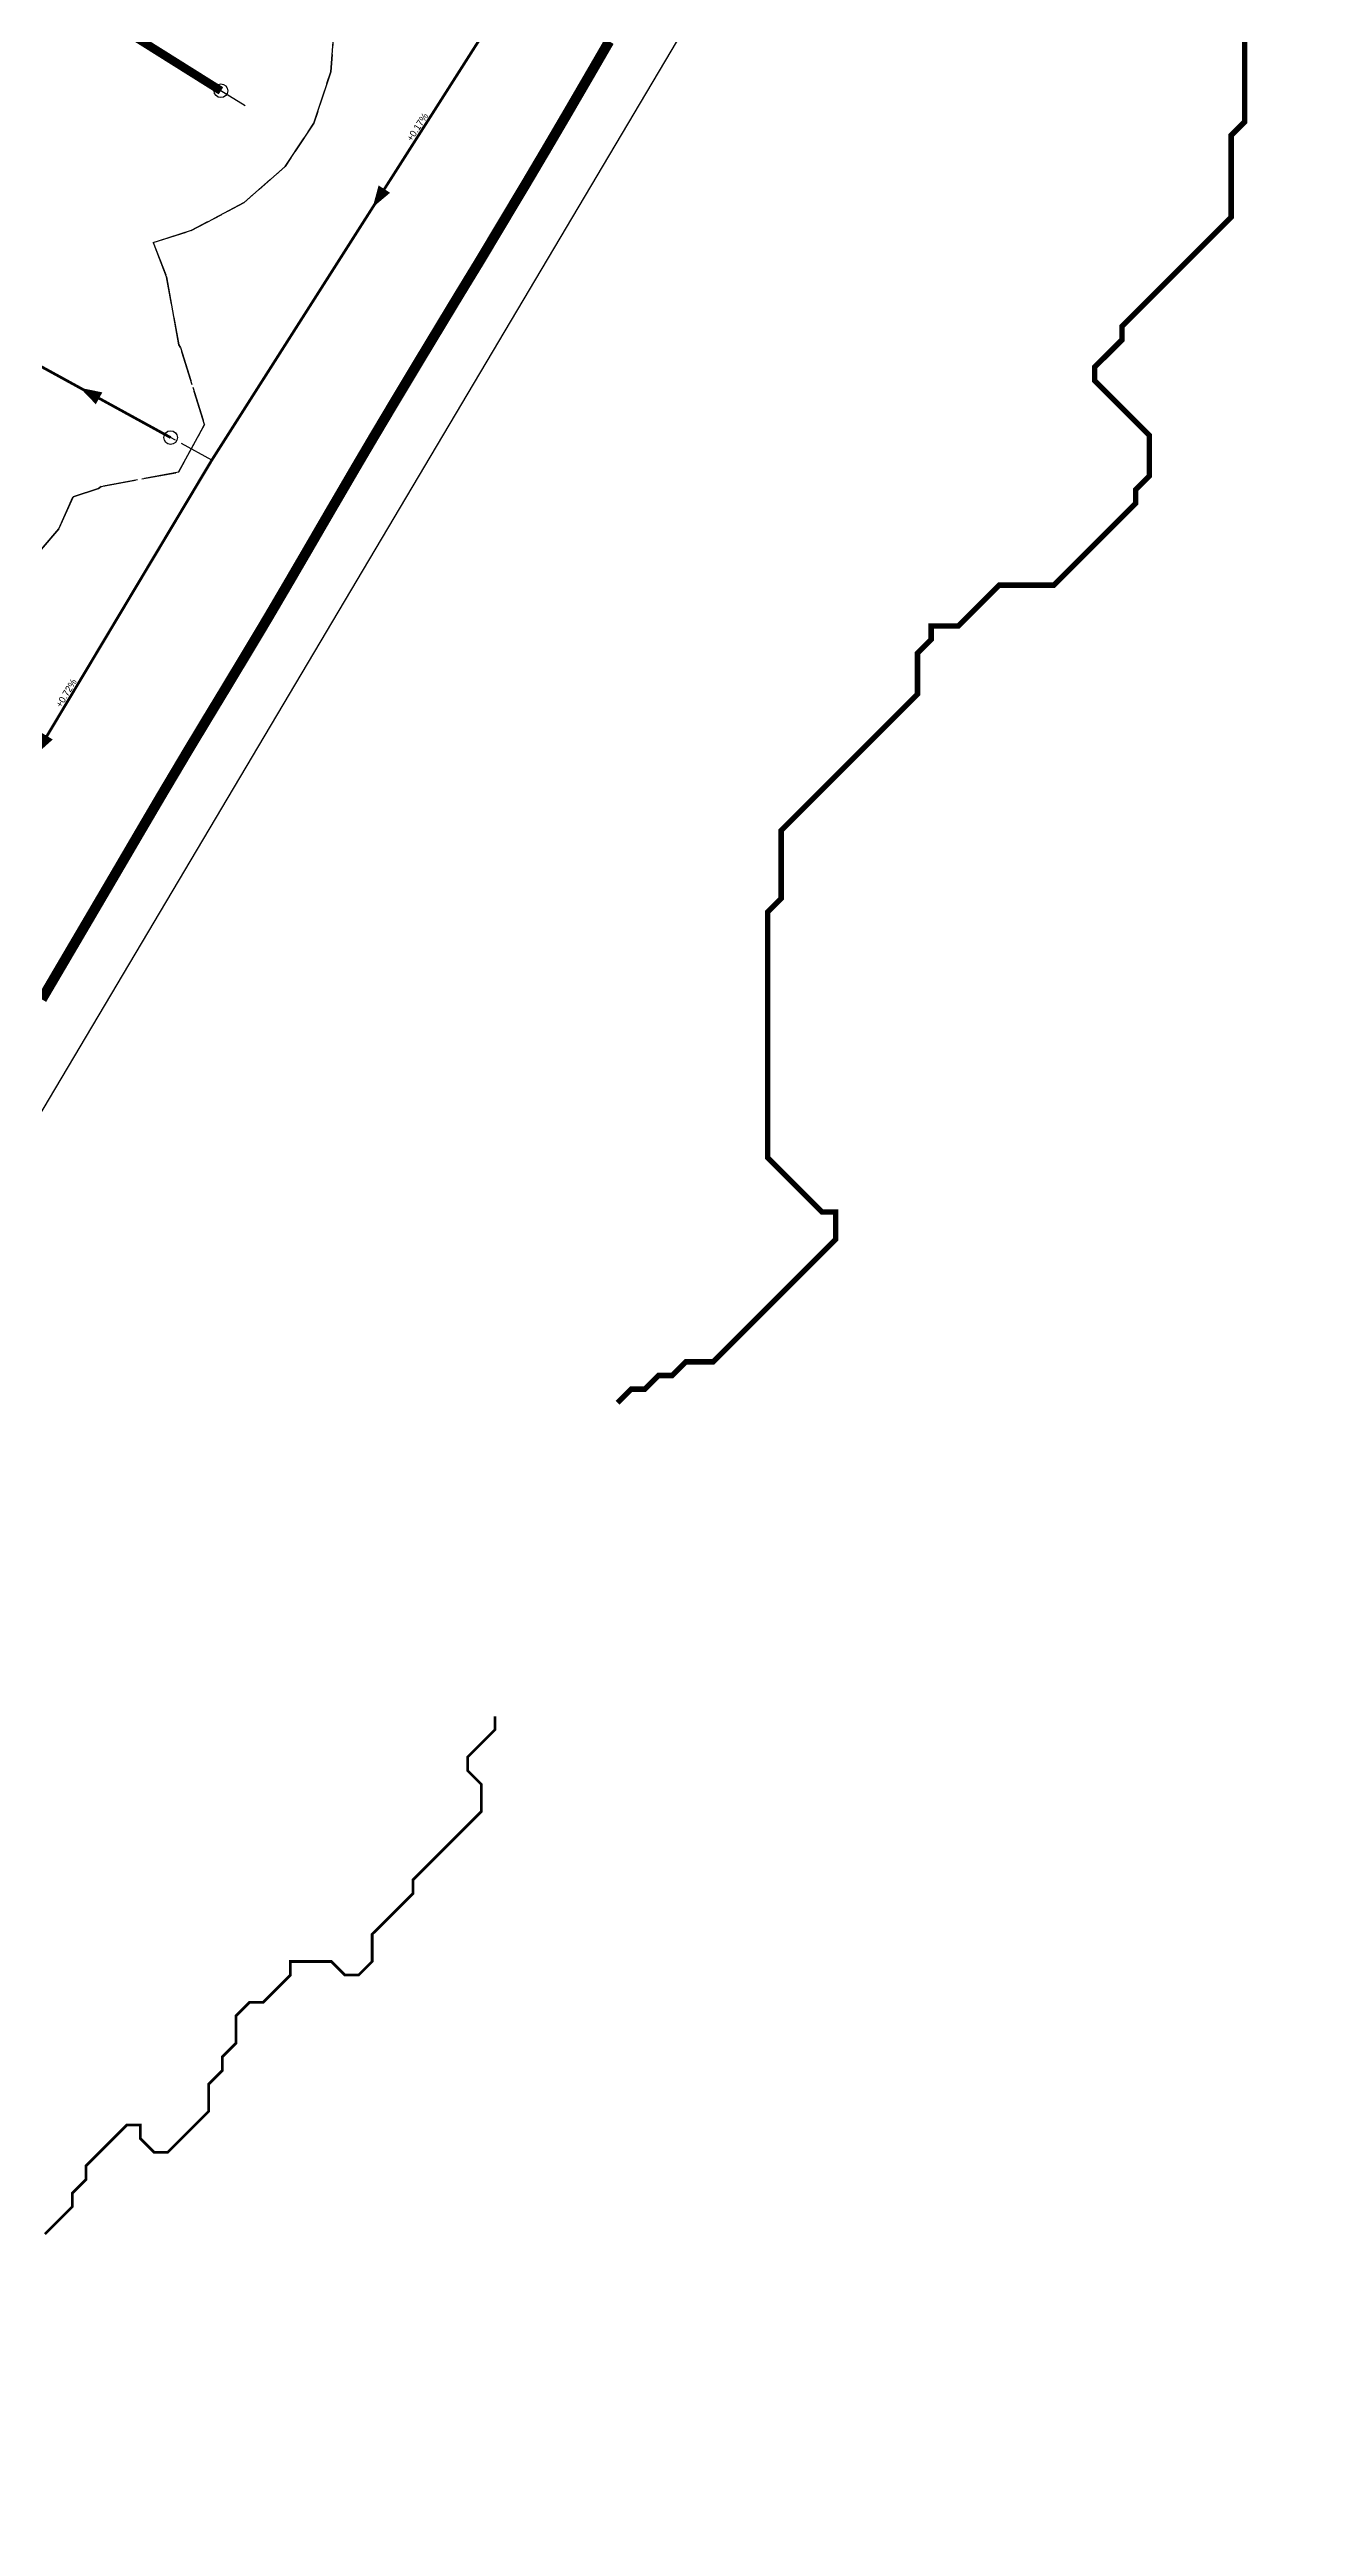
# Model space of a CAD drawing. Header units: metres. Extents: x 442821 to 452274, y 2561971 to 2571293.
# Drawn here: x 447609 to 447981, y 2566230 to 2566958 of the extents above; entities that cross this region are included whole.
import ezdxf
from ezdxf.enums import TextEntityAlignment as Align

# ---------------------------------------------------------------- set-up
doc = ezdxf.new("R2010")
doc.units = ezdxf.units.M
doc.header["$LTSCALE"] = 8
doc.linetypes.add('DASHED', pattern=[1.524, 1.27, -0.254])
for name, color, linetype in [('A_ARROWS', 7, 'Continuous'), ('A_BRANCH', 7, 'Continuous'), ('A_BUILT_2006', 252, 'Continuous'), ('A_CATCHMENTS', 7, 'Continuous'), ('A_ENVELOPE', 3, 'Continuous'), ('A_GRADIENT', 8, 'Continuous'), ('A_HEAD_GAP', 8, 'Continuous'), ('A_HEADS', 8, 'Continuous'), ('A_LATERAL', 7, 'Continuous'), ('A_MAIN_PIPE', 5, 'Continuous'), ('A_STREAMS', 5, 'Continuous'), ('A_SUBMAIN', 7, 'Continuous')]:
    doc.layers.add(name, color=color, linetype=linetype)

msp = doc.modelspace()

# ---------------------------------------------------------------- linework, layer by layer
at = {"layer": 'A_ARROWS', "color": 1}
for points in [[(447703.7, 2566911.13), (447705.45, 2566917.6), (447708.82, 2566915.45)], [(447604.84, 2566750.45), (447606.41, 2566756.97), (447609.84, 2566754.92)]]:
    msp.add_solid(points, dxfattribs=at)
at = {"layer": 'A_ARROWS', "color": 2}
msp.add_solid([(447617.82, 2566858.18), (447624.39, 2566856.85), (447622.47, 2566853.35)], dxfattribs=at)
at = {"layer": 'A_BRANCH', "color": 1, "linetype": 'DASHED', "const_width": 0.8}
msp.add_lwpolyline([(447779.87, 2567030.84), (447656.5, 2566836.94)], dxfattribs=at)
at = {"layer": 'A_BRANCH', "color": 2, "const_width": 0.8}
msp.add_lwpolyline([(447644.43, 2566843.57), (447605.93, 2566864.71)], dxfattribs=at)
at = {"layer": 'A_BUILT_2006', "color": 252}
msp.add_lwpolyline([(446551.38, 2564695.06), (447061.57, 2565726.9), (448013.44, 2567331.59), (448231.64, 2567243.66), (448332.26, 2567295.53), (448412.16, 2567436.64), (448449.86, 2567533.08), (448423.25, 2567661.27), (448638.89, 2567714.37), (448758.53, 2567734.52), (448909.88, 2567734.52), (449242.47, 2567681.75)], dxfattribs=at)
at = {"layer": 'A_CATCHMENTS', "color": 2, "linetype": 'DASHED'}
msp.add_lwpolyline([(447692.77, 2566968.22), (447691.39, 2566950.94), (447686.47, 2566935.91), (447678.01, 2566923.14), (447666.01, 2566912.61), (447650.47, 2566904.34), (447639.34, 2566900.83), (447643.21, 2566890.8), (447646.84, 2566870.77), (447647.35, 2566870), (447654.37, 2566847.38), (447646.7, 2566833.4), (447624, 2566829.18), (447623.25, 2566828.63), (447615.81, 2566826.18), (447611.59, 2566816.81), (447606.43, 2566810.7)], dxfattribs=at)
at = {"layer": 'A_CATCHMENTS', "color": 1, "linetype": 'DASHED'}
for points in [[(447606.43, 2566810.7), (447611.59, 2566816.81), (447615.81, 2566826.18), (447623.25, 2566828.63), (447624, 2566829.18), (447646.7, 2566833.4), (447654.37, 2566847.38), (447647.35, 2566870), (447646.84, 2566870.77), (447643.21, 2566890.8), (447639.34, 2566900.83), (447650.47, 2566904.34), (447666.01, 2566912.61), (447678.01, 2566923.14), (447686.47, 2566935.91), (447691.39, 2566950.94), (447692.77, 2566968.22)], [(447773.12, 2566959.91), (447771.36, 2566956.87), (447766.97, 2566949.29), (447760.79, 2566938.66), (447754.57, 2566928.05), (447748.41, 2566917.63), (447742, 2566906.92), (447735.08, 2566895.33), (447729.3, 2566885.86), (447723.9, 2566876.92), (447716.79, 2566865.13), (447716.65, 2566864.9), (447710.36, 2566854.41), (447704.11, 2566843.91), (447698.78, 2566834.86), (447691.75, 2566822.81), (447689.6, 2566819.12), (447685.6, 2566812.22), (447679.42, 2566801.6), (447673.19, 2566790.98), (447669.93, 2566785.5), (447667.86, 2566782.05), (447660.53, 2566769.87), (447654.18, 2566759.38), (447649.31, 2566751.28), (447641.66, 2566738.4), (447635.47, 2566727.85), (447628.05, 2566715.17), (447623.08, 2566706.69), (447616.87, 2566696.11), (447610.66, 2566685.53), (447606.61, 2566678.63)]]:
    msp.add_lwpolyline(points, dxfattribs=at)
at = {"layer": 'A_ENVELOPE', "color": 3}
msp.add_lwpolyline([(447773.12, 2566959.91), (447771.36, 2566956.87), (447766.97, 2566949.29), (447760.79, 2566938.66), (447754.57, 2566928.05), (447748.41, 2566917.63), (447742, 2566906.92), (447735.08, 2566895.33), (447729.3, 2566885.86), (447723.9, 2566876.92), (447716.79, 2566865.13), (447716.65, 2566864.9), (447710.36, 2566854.41), (447704.11, 2566843.91), (447698.78, 2566834.86), (447691.75, 2566822.81), (447689.6, 2566819.12), (447685.6, 2566812.22), (447679.42, 2566801.6), (447673.19, 2566790.98), (447669.93, 2566785.5), (447667.86, 2566782.05), (447660.53, 2566769.87), (447654.18, 2566759.38), (447649.31, 2566751.28), (447641.66, 2566738.4), (447635.47, 2566727.85), (447628.05, 2566715.17), (447623.08, 2566706.69), (447616.87, 2566696.11), (447610.66, 2566685.53), (447606.61, 2566678.63)], dxfattribs=at)
at = {"layer": 'A_HEAD_GAP', "color": 8, "linetype": 'DASHED'}
for points in [[(447666.27, 2566940.95), (447659.19, 2566945.39)], [(447656.5, 2566836.94), (447644.43, 2566843.57)]]:
    msp.add_lwpolyline(points, dxfattribs=at)
at = {"layer": 'A_HEADS', "color": 2}
for centre in [(447659.19, 2566945.39), (447644.43, 2566843.57)]:
    msp.add_circle(centre, 2, dxfattribs=at)
at = {"layer": 'A_LATERAL', "color": 1, "const_width": 0.8}
msp.add_lwpolyline([(447656.5, 2566836.94), (447573.82, 2566698.51)], dxfattribs=at)
at = {"layer": 'A_MAIN_PIPE', "color": 5, "const_width": 3}
msp.add_lwpolyline([(447773.12, 2566959.91), (447771.36, 2566956.87), (447766.97, 2566949.29), (447760.79, 2566938.66), (447754.57, 2566928.05), (447748.41, 2566917.63), (447742, 2566906.92), (447735.08, 2566895.33), (447729.3, 2566885.86), (447723.9, 2566876.92), (447716.79, 2566865.13), (447716.65, 2566864.9), (447710.36, 2566854.41), (447704.11, 2566843.91), (447698.78, 2566834.86), (447691.75, 2566822.81), (447689.6, 2566819.12), (447685.6, 2566812.22), (447679.42, 2566801.6), (447673.19, 2566790.98), (447669.93, 2566785.5), (447667.86, 2566782.05), (447660.53, 2566769.87), (447654.18, 2566759.38), (447649.31, 2566751.28), (447641.66, 2566738.4), (447635.47, 2566727.85), (447628.05, 2566715.17), (447623.08, 2566706.69), (447616.87, 2566696.11), (447610.66, 2566685.53), (447606.61, 2566678.63)], dxfattribs=at)
at = {"layer": 'A_STREAMS', "color": 5}
for points, const_width in [([(447959.61, 2566960.31), (447959.61, 2566956.31), (447959.61, 2566952.31), (447959.61, 2566948.31), (447959.61, 2566944.3), (447959.61, 2566940.3), (447959.61, 2566936.3), (447955.61, 2566932.3), (447955.61, 2566928.3), (447955.61, 2566924.3), (447955.61, 2566920.3), (447955.61, 2566916.29), (447955.61, 2566912.29), (447955.61, 2566908.29), (447951.61, 2566904.29), (447947.61, 2566900.29), (447943.61, 2566896.29), (447939.61, 2566892.29), (447935.6, 2566888.28), (447931.6, 2566884.28), (447927.6, 2566880.28), (447923.6, 2566876.28), (447923.6, 2566872.28), (447919.6, 2566868.28), (447915.6, 2566864.28), (447915.6, 2566860.27), (447919.6, 2566856.27), (447923.6, 2566852.27), (447927.6, 2566848.27), (447931.6, 2566844.27), (447931.6, 2566840.27), (447931.6, 2566836.27), (447931.6, 2566832.26), (447927.6, 2566828.26), (447927.6, 2566824.26), (447923.6, 2566820.26), (447919.6, 2566816.26), (447915.6, 2566812.26), (447911.6, 2566808.26), (447907.6, 2566804.26), (447903.6, 2566800.25), (447899.6, 2566800.25), (447895.6, 2566800.25), (447891.6, 2566800.25), (447887.6, 2566800.25), (447883.6, 2566796.25), (447879.6, 2566792.25), (447875.6, 2566788.25), (447871.6, 2566788.25), (447867.6, 2566788.25), (447867.6, 2566784.25), (447863.59, 2566780.25), (447863.59, 2566776.25), (447863.59, 2566772.24), (447863.59, 2566768.24), (447859.59, 2566764.24), (447855.59, 2566760.24), (447851.59, 2566756.24), (447847.59, 2566752.24), (447843.59, 2566748.24), (447839.59, 2566744.23), (447835.59, 2566740.23), (447831.59, 2566736.23), (447827.59, 2566732.23), (447823.59, 2566728.23), (447823.59, 2566724.23), (447823.59, 2566720.23), (447823.59, 2566716.22), (447823.59, 2566712.22), (447823.59, 2566708.22), (447819.59, 2566704.22), (447819.59, 2566700.22), (447819.59, 2566696.22), (447819.59, 2566692.22), (447819.59, 2566688.21), (447819.59, 2566684.21), (447819.59, 2566680.21), (447819.59, 2566676.21), (447819.59, 2566672.21), (447819.59, 2566668.21), (447819.59, 2566664.21), (447819.59, 2566660.2), (447819.59, 2566656.2), (447819.59, 2566652.2), (447819.59, 2566648.2), (447819.59, 2566644.2), (447819.59, 2566640.2), (447819.59, 2566636.2), (447819.59, 2566632.2), (447823.59, 2566628.19), (447827.59, 2566624.19), (447831.59, 2566620.19), (447835.59, 2566616.19), (447839.59, 2566616.19), (447839.59, 2566612.19), (447839.59, 2566608.19), (447835.59, 2566604.19), (447831.59, 2566600.18), (447827.59, 2566596.18), (447823.59, 2566592.18), (447819.59, 2566588.18), (447815.59, 2566584.18), (447811.59, 2566580.18), (447807.59, 2566576.18), (447803.59, 2566572.17), (447799.59, 2566572.17), (447795.59, 2566572.17), (447791.58, 2566568.17), (447787.58, 2566568.17), (447783.58, 2566564.17), (447779.58, 2566564.17), (447775.58, 2566560.17)], 1.6), ([(447739.58, 2566468.14), (447739.58, 2566464.14), (447735.58, 2566460.14), (447731.58, 2566456.13), (447731.58, 2566452.13), (447735.58, 2566448.13), (447735.58, 2566444.13), (447735.58, 2566440.13), (447731.58, 2566436.13), (447727.58, 2566432.13), (447723.58, 2566428.12), (447719.57, 2566424.12), (447715.57, 2566420.12), (447715.57, 2566416.12), (447711.57, 2566412.12), (447707.57, 2566408.12), (447703.57, 2566404.12), (447703.57, 2566400.11), (447703.57, 2566396.11), (447699.57, 2566392.11), (447695.57, 2566392.11), (447691.57, 2566396.11), (447687.57, 2566396.11), (447683.57, 2566396.11), (447679.57, 2566396.11), (447679.57, 2566392.11), (447675.57, 2566388.11), (447671.57, 2566384.11), (447667.57, 2566384.11), (447663.57, 2566380.11), (447663.57, 2566376.11), (447663.57, 2566372.1), (447659.57, 2566368.1), (447659.57, 2566364.1), (447655.57, 2566360.1), (447655.57, 2566356.1), (447655.57, 2566352.1), (447651.57, 2566348.1), (447647.56, 2566344.09), (447643.56, 2566340.09), (447639.56, 2566340.09), (447635.56, 2566344.09), (447635.56, 2566348.1), (447631.56, 2566348.1), (447627.56, 2566344.09), (447623.56, 2566340.09), (447619.56, 2566336.09), (447619.56, 2566332.09), (447615.56, 2566328.09), (447615.56, 2566324.09), (447611.56, 2566320.09), (447607.56, 2566316.08)], 0.8)]:
    msp.add_lwpolyline(points, dxfattribs=dict(at, const_width=const_width))
at = {"layer": 'A_SUBMAIN', "color": 2, "linetype": 'DASHED', "const_width": 2.5}
msp.add_lwpolyline([(447659.19, 2566945.39), (447552.27, 2567012.53)], dxfattribs=at)

# ---------------------------------------------------------------- texts
at = {"layer": 'A_GRADIENT', "color": 1}
for s, rotation, p in [('+0.17%', 57.53347, (447718.19, 2566933.89)), ('+0.72%', 59.15158, (447615.16, 2566767.73))]:
    msp.add_text(s, height=2, rotation=rotation, dxfattribs=at).set_placement(p, align=Align.BOTTOM_CENTER)

doc.saveas('drawing.dxf')
